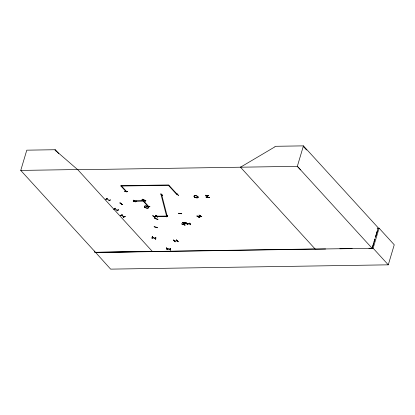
<?xml version="1.0" encoding="UTF-8"?>
<svg xmlns="http://www.w3.org/2000/svg" width="415" height="415" viewBox="0 0 415 415"><rect width="100%" height="100%" fill="white"/><g stroke="black" fill="none" stroke-linecap="round" stroke-linejoin="round"><path stroke-width="0.62" d="M198.977 215.183L201.763 216.734M154.157 226.678L157.524 227.529M154.593 218.503L157.954 219.307M157.467 227.778L154.115 226.829M207.557 197.296L207.588 196.835M207.676 197.286L207.075 195.807M152.02 238.241L152.258 236.706L152.258 238.122M152.404 236.737L152.04 238.22M152.206 238.288L152.476 236.607M155.604 239.17L155.833 237.505M155.62 239.18L155.822 237.655M155.755 239.222L155.786 237.676M185.956 222.969L182.704 222.668L182.709 222.409M182.704 222.668L185.987 222.829M206.001 196.871L209.305 197.67L209.326 197.41M209.29 197.582L205.965 197.006L209.305 197.665M183.409 224.531L184.312 223.27M183.622 224.463L184.493 223.322L184.244 223.384M315.094 248.953L95.523 252.351L20.75 170.415L26.788 150.168L55.205 149.727L58.686 153.534M55.963 151.055L55.096 150.1L55.205 149.727M107.386 198.23L105.675 199.371L107.314 198.36M108.86 200.865C112.138 198.303 109.679 201.125 108.912 200.699M94.833 251.054L94.459 252.299L152.362 251.469M377.157 228.209L379.087 228.177L394.25 244.788L388.274 264.832L110.634 269.133L95.523 252.351M113.886 209.233L115.375 208.18M117.025 210.872C120.485 208.014 117.072 211.484 116.906 210.644M120.137 202.779L119.951 202.971L122.383 204.6M127.613 191.548L124.645 191.585M119.951 202.966L122.249 204.662L122.435 204.471M120.495 215.535L122.269 214.628M123.338 217.18C127.286 215.261 124.215 217.361 123.354 217.045M133.21 200.103L135.601 201.934L133.298 200.243M136.219 200.979L136.255 201.244M142.916 199.651L142.169 200.077L141.961 199.812M141.909 199.978L142.687 199.838L142.449 199.133M143.792 199.636L142.864 199.817L142.698 199.226M143.289 200.31L143.004 199.776M143.237 200.476L143.04 200.217M145.011 200.44L144.264 200.865L144.057 200.601M144.005 200.767L144.783 200.627L144.544 199.916M145.888 200.424L144.96 200.606L144.788 200.009M145.385 201.099L145.1 200.564M145.333 201.265L145.136 201.005M147.029 206.826L150.033 206.68L147.076 206.712M161.03 193.862L160.812 194.033L162.618 195.626M154.629 218.389L157.959 219.353M155.495 215.38L157.793 217.076L155.547 215.214M155.106 217.32L154.914 217.507L152.767 215.784M167.759 215.551L166.555 216.921L167.691 215.681M176.873 193.618L178.445 195.517M178.46 195.377L176.868 193.763M166.716 247.885L167.198 249.597L166.54 247.895M181.78 213.663L178.497 213.237M170.109 248.331L170.581 249.996M173.553 239.906C178.564 245.659 169.891 236.332 175.109 241.836M176.619 240.005L178.232 241.784L176.51 239.86M181.9 223.778L185.126 224.992M186.091 223.794L182.854 222.502M184.073 223.317C184.208 224.209 186.47 220.22 184.203 223.535M187.466 224.557L186.19 222.824M189.707 223.099L190.687 224.806M190.703 224.665L189.712 223.083M197.078 215.909L199.874 217.439M197.099 215.888L196.943 216.101L199.823 217.605M199.003 215.048L201.778 216.599M205.461 195.195L208.787 195.735M207.702 196.855L207.5 197.13M207.64 197.167L207.744 196.876M240.493 167.209L274.839 146.894L275.01 146.308L303.432 145.867L297.332 166.327L372.105 248.263L374.88 238.962M375.248 237.722L378.205 227.804L303.432 145.867M372.354 247.708L373.65 243.361M374.019 242.121L374.942 239.014M375.684 236.529L377.349 230.937M388.274 264.832L373.116 248.217L379.087 228.177M198.386 216.801L200.263 215.956M200.393 216.039L198.52 216.853M205.415 195.32L208.745 195.844M196.949 216.085L199.724 217.631M181.729 213.787L178.409 213.31M160.958 194.002L162.566 195.792L160.818 194.023M182.808 222.668L186.086 223.81M186.335 222.824L187.476 224.598M167.245 216.397L167.598 216.469L167.255 216.329M184.488 222.803L184.167 222.689L184.525 222.824M113.829 209.347L115.308 208.304M134.024 201.114L134.315 201.161M126.025 191.735L126.902 191.901L121.543 186.029M153.944 216.599L156.502 216.199M156.6 216.288L154.022 216.656M106.562 198.951L106.904 199.024M109.244 200.201L109.633 200.321M109.581 200.357L106.598 198.967M114.893 209.046L114.607 208.854M116.854 210.81L118.379 209.725M120.06 202.93L122.389 204.637M123.348 217.211L125.128 216.303M152.321 237.505L155.672 238.459L152.347 237.567M134.735 201.161L134.59 201.145M157.171 216.293L156.875 216.106L157.161 216.267M177.034 240.949L174.331 240.913M121.237 203.744L121.554 203.775L121.279 203.822M161.746 194.868L162.115 194.951M177.314 194.697L177.641 194.702M186.9 223.69L190.08 223.986L186.968 223.758M167.022 249.545L166.56 247.88M142.952 199.942L143.746 199.802M145.048 200.73L145.841 200.59M162.078 194.946L161.871 194.951M177.589 194.708L168.635 184.955L120.656 185.697L126.144 191.751M124.147 216.775L121.315 215.286L124.225 216.739M20.75 170.415L77.631 169.538L152.538 251.661M120.967 186.039L168.952 185.298M143.746 201.068L133.884 201.218L133.573 200.876L143.434 200.725L149.104 206.935L148.529 206.945L143.17 201.073M174.414 241.001L174.606 240.918M95.476 252.517L373.116 248.217M325.614 248.995L315.265 249.145L240.316 167.017M339.838 248.793L352.122 248.616M368.935 248.378L372.167 248.331M124.505 191.652L127.561 191.714M133.199 201.182L136.26 201.223L133.282 201.249M155.63 216.308L158.629 216.277M155.718 216.376L158.691 216.365M177.361 194.713L176.946 194.697L168.376 185.303M122.186 214.752L120.303 215.608M182.657 222.575L185.982 223.063M170.233 248.507L170.715 250.198L170.243 248.523M170.254 249.296L166.986 248.725L170.264 249.285M148.565 206.862L148.591 207.023M114.68 208.88L117.627 210.265M117.362 210.135L117.621 210.249M155.537 215.354L157.679 217.055M176.5 240L178.102 241.758M55.096 150.1L77.766 169.73L297.332 166.327L300.626 169.891M185.033 222.196L184.073 223.478M303.256 146.454L306.55 150.017M207.521 197.275L207.023 195.636M144.871 200.751L145.089 201.171M142.776 199.963L142.993 200.383M181.801 223.996L185.08 225.158L181.843 223.944M152.902 215.727L155.06 217.486L152.891 215.743M166.954 216.044L157.093 216.194L157.404 216.537L167.271 216.386L166.954 216.044M161.72 194.91L161.072 194.796L166.545 215.971L167.193 216.085L161.72 194.91M144.954 207.407A2.168 0.944 16.6 0 0 148.482 207.848A2.168 0.944 16.6 0 0 145.987 206.027A2.168 0.944 16.6 0 0 144.954 207.407M144.97 207.339A2.179 0.949 16.6 0 0 148.513 207.785A2.179 0.949 16.6 0 0 146.002 205.954A2.179 0.949 16.6 0 0 144.97 207.339M194.573 197.094A2.174 0.944 16.6 0 0 198.111 197.535A2.174 0.944 16.6 0 0 195.605 195.709A2.174 0.944 16.6 0 0 194.573 197.094M194.588 197.021A2.179 0.949 16.6 0 0 198.137 197.462A2.179 0.949 16.6 0 0 195.626 195.636A2.179 0.949 16.6 0 0 194.588 197.021"/></g></svg>
